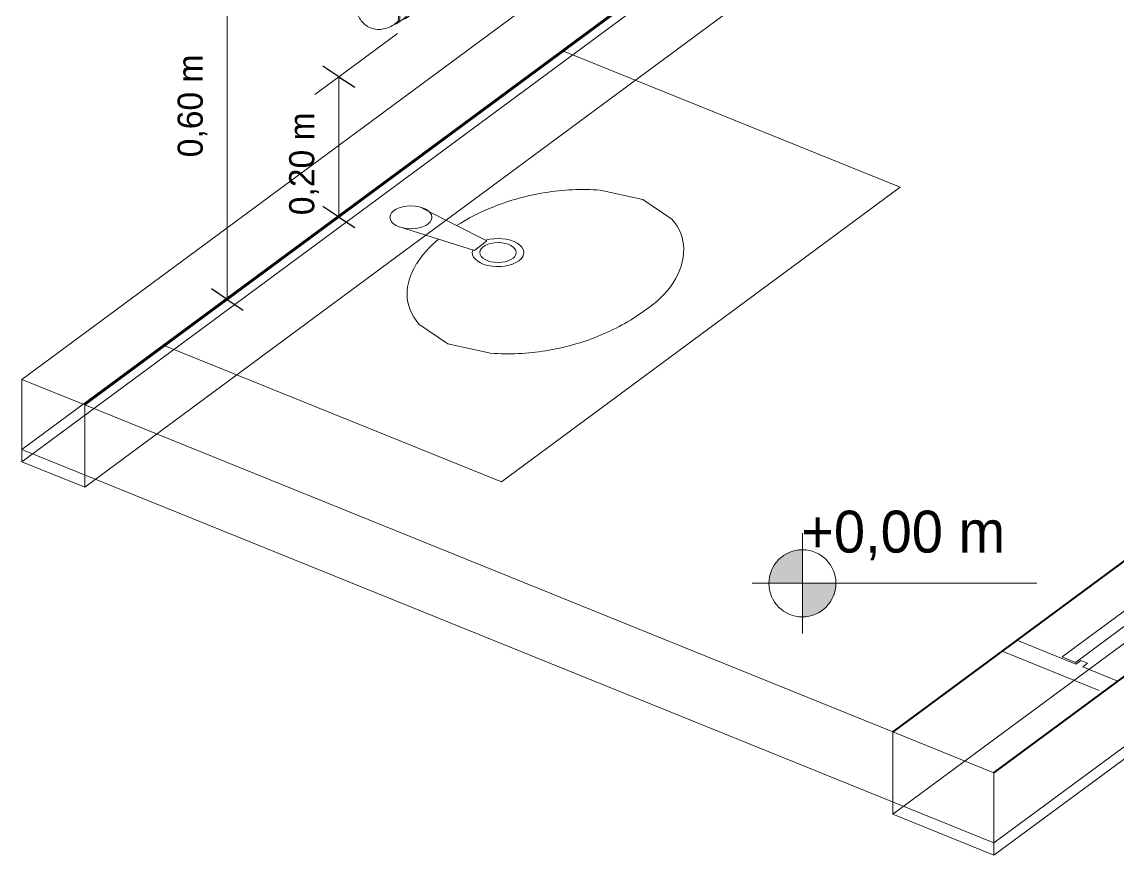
# Model space of a CAD drawing. Header units: metres. Extents: x 15 to 69.3, y -12.4 to 16.4.
# Drawn here: x 52.683 to 53.991, y 10.876 to 11.87 of the extents above; entities that cross this region are included whole.
import ezdxf

# ---------------------------------------------------------------- set-up
doc = ezdxf.new("R2010")
doc.units = ezdxf.units.M
doc.linetypes.add('IMPORT-HIDDEN2 _2_', pattern=[0.1875, 0.125, -0.0625])
doc.layers.add('1095_ARQ_BASE_dwg', color=7, linetype='Continuous', lineweight=5, true_color=0x767676)
doc.layers.add('A-FLOR', color=7, linetype='Continuous', lineweight=9, true_color=0x007f00)
for name, color, linetype, lineweight in [('A-ANNO-DIMS', 7, 'Continuous', 5), ('A-ANNO-DIMS-20', 7, 'Continuous', 5), ('A-WALL', 7, 'Continuous', 9), ('G-ANNO-DIMS', 7, 'Continuous', 5), ('KIRYA - PAREDE', 7, 'Continuous', 40), ('KIRYA - SQUADRIA', 7, 'Continuous', 5), ('LAYOUT-WC_COZINHA', 7, 'Continuous', 5), ('P-PIPE', 7, 'Continuous', 5)]:
    doc.layers.add(name, color=color, linetype=linetype, lineweight=lineweight)
doc.styles.add('Century Gothic_1', font='GOTHIC.TTF', dxfattribs={"height": 0.03})
doc.styles.add('Century Gothic_2', font='GOTHIC.TTF', dxfattribs={"height": 0.05})
doc.dimstyles.new('Setores_1_5', dxfattribs={"dimscale": 0.3048, "dimtxt": 0.031325, "dimasz": 0.208333, "dimexe": 0.15748, "dimexo": 0.098425, "dimgap": 0.114829, "dimtad": 1, "dimrnd": 0.01, "dimzin": 0, "dimdsep": 46, "dimtxsty": 'Century Gothic_1', "dimblk1": 'OBLIQUE', "dimblk2": 'OBLIQUE', "dimsah": 1, "dimcen": 0.09, "dimazin": 0, "dimtfac": 1, "dimtdec": 4, "dimtix": 1, "dimtmove": 0, "dimatfit": 3, "dimfxl": 1, "dimtvp": 1, "dimtolj": 1, "dimtzin": 0, "dimarcsym": 2})

# ---------------------------------------------------------------- blocks, each defined once
blk = doc.blocks.new('1095_ARQ_BASE_dwg_A$C331B23C5-3610872-3D_DT_01')
at = {"layer": 'LAYOUT-WC_COZINHA', "color": 253, "true_color": 0xaaaaaa}
for points in [[(-0.501, 11.8352, 0), (-0.9768, 11.4836, 0), (-0.5749, 11.321, 0), (-0.0991, 11.6726, 0), (-0.501, 11.8352, 0)], [(-0.4572, 11.6692, 0), (-0.4061, 11.6579, 0), (-0.3715, 11.6345, 0)], [(-0.6697, 11.6475, 0), (-0.5926, 11.6088, 0), (-0.6071, 11.5971, 0), (-0.6956, 11.625, 0)], [(-0.5879, 11.4746, 0), (-0.639, 11.4858, 0), (-0.6736, 11.5092, 0)]]:
    blk.add_polyline3d(points, dxfattribs=at)
for centre, major_axis, start_param, end_param in [((-0.4773, 11.5841), (0.157, 0), 1.442352, 1.865569), ((-0.4641, 11.5603), (0.2025, 0), 1.865569, 2.206012), ((-0.4284, 11.5338), (0.2627, 0), 2.206012, 2.436981), ((-0.5145, 11.5991), (0.157, 0), 0.001977, 0.425194), ((-0.4284, 11.5338), (0.2627, 0), 2.576295, 2.803127), ((-0.5791, 11.5947), (0.0307, 0), 2.958495, 8.356442), ((-0.581, 11.599), (0.2235, 0), 5.94472, 6.285162), ((-0.4852, 11.5447), (0.2025, 0), 2.803127, 3.143569), ((-0.5577, 11.5946), (0.1988, 0), 5.58355, 5.94472), ((-0.5306, 11.5447), (0.157, 0), 3.143569, 3.566786), ((-0.6168, 11.61), (0.2627, 0), 5.347604, 5.646162), ((-0.581, 11.5835), (0.2025, 0), 5.007162, 5.347604), ((-0.5678, 11.5597), (0.157, 0), 4.583945, 5.007162)]:
    blk.add_ellipse(centre, major_axis=major_axis, ratio=0.546767, start_param=start_param, end_param=end_param, dxfattribs=at)
for centre, major_axis in [((-0.6831, 11.6368), (0.025, 0)), ((-0.5791, 11.5947), (0.0217, 0))]:
    blk.add_ellipse(centre, major_axis=major_axis, ratio=0.546767, dxfattribs=at)
blk = doc.blocks.new('1095_ARQ_BASE_dwg-3608001-3D_DT_01')
at = {"layer": 'KIRYA - PAREDE', "color": 253, "true_color": 0xaaaaaa}
blk.add_line((0.0128, 10.9739), (1.4218, 12.0151), dxfattribs=at)
for points in [[(-1.0724, 11.413, 0), (0.2474, 12.3882, 0), (0.2927, 12.3699, 0)], [(0.8149, 12.1586, 0), (1.212, 11.998, 0), (-0.1078, 11.0227, 0)]]:
    blk.add_polyline3d(points, dxfattribs=at)
at = {"layer": 'KIRYA - SQUADRIA', "color": 253, "linetype": 'IMPORT-HIDDEN2 _2_', "true_color": 0xaaaaaa}
for p, q in [((0.0402, 11.1321), (0.302, 11.3255)), ((0.1608, 11.0833), (0.4225, 11.2767)), ((0.143, 11.0701), (0.1608, 11.0833))]:
    blk.add_line(p, q, dxfattribs=at)
for points in [[(0.0941, 11.1122, 0), (0.3523, 11.303, 0), (0.3684, 11.2965, 0), (0.1102, 11.1057, 0), (0.0941, 11.1122, 0)], [(0.1608, 11.0833, 0), (0.1187, 11.1003, 0), (0.1246, 11.1047, 0), (0.1166, 11.108, 0), (0.1106, 11.1036, 0), (0.0402, 11.1321, 0), (0.0224, 11.1189, 0), (0.1429, 11.0701, 0)]]:
    blk.add_polyline3d(points, dxfattribs=at)
blk.add_blockref('1095_ARQ_BASE_dwg_A$C331B23C5-3610872-3D_DT_01', (0, 0))
blk = doc.blocks.new('Curva 45_90 - Agua Fria_Soldavel - MEP - Tigre - Standard-2573598-3D_DT_01')
at = {"layer": 'P-PIPE'}
for p, q in [((-0.7526, 11.9162), (-0.7526, 11.9128)), ((-0.7512, 11.9117), (-0.7512, 11.8991)), ((-0.7451, 11.905), (-0.7487, 11.9071)), ((-0.7486, 11.9069), (-0.7476, 11.9063)), ((-0.7247, 11.9063), (-0.7236, 11.9069)), ((-0.721, 11.8991), (-0.721, 11.9117)), ((-0.7196, 11.9128), (-0.7196, 11.9162)), ((-0.7479, 11.8939), (-0.747, 11.8933)), ((-0.7445, 11.892), (-0.7478, 11.8939)), ((-0.7252, 11.8933), (-0.7244, 11.8939)), ((-0.7082, 11.8991), (-0.7171, 11.8925)), ((-0.7058, 11.9026), (-0.7082, 11.9009)), ((-0.6992, 11.8683), (-0.6903, 11.8749)), ((-0.6886, 11.8743), (-0.6862, 11.8761))]:
    blk.add_line(p, q, dxfattribs=at)
for points in [[(-0.7486, 11.9221, 0), (-0.7494, 11.9215, 0), (-0.7515, 11.9195, 0), (-0.7525, 11.9172, 0), (-0.7524, 11.9148, 0), (-0.7512, 11.9126, 0), (-0.749, 11.9106, 0), (-0.7459, 11.9089, 0)], [(-0.7459, 11.9089, 0), (-0.7422, 11.9078, 0), (-0.738, 11.9072, 0), (-0.7337, 11.9072, 0), (-0.7295, 11.9079, 0), (-0.7258, 11.9091, 0), (-0.7229, 11.9108, 0), (-0.7208, 11.9129, 0), (-0.7197, 11.9152, 0), (-0.7198, 11.9175, 0), (-0.721, 11.9198, 0), (-0.7232, 11.9218, 0), (-0.7236, 11.9221, 0)], [(-0.7459, 11.9056, 0), (-0.7499, 11.9078, 0), (-0.7522, 11.9107, 0), (-0.7525, 11.9138, 0)], [(-0.7436, 11.9107, 0), (-0.7459, 11.9119, 0), (-0.7476, 11.9134, 0), (-0.7485, 11.9152, 0), (-0.7485, 11.9169, 0)], [(-0.7196, 11.9133, 0), (-0.7197, 11.9118, 0), (-0.7214, 11.9088, 0), (-0.7248, 11.9063, 0), (-0.7295, 11.9045, 0), (-0.7351, 11.9038, 0), (-0.7408, 11.9042, 0), (-0.7459, 11.9056, 0)], [(-0.723, 11.9076, 0), (-0.7257, 11.9057, 0), (-0.7301, 11.9041, 0), (-0.7352, 11.9034, 0), (-0.7404, 11.9037, 0), (-0.7451, 11.905, 0)], [(-0.7237, 11.9168, 0), (-0.7237, 11.9154, 0), (-0.7245, 11.9137, 0), (-0.7261, 11.9121, 0), (-0.7283, 11.9108, 0), (-0.7311, 11.9099, 0), (-0.7343, 11.9094, 0), (-0.7375, 11.9094, 0), (-0.7407, 11.9098, 0), (-0.7436, 11.9107, 0)], [(-0.7451, 11.8925, 0), (-0.7487, 11.8945, 0), (-0.7508, 11.8972, 0), (-0.7511, 11.9, 0)], [(-0.7313, 11.8628, 0), (-0.7332, 11.8636, 0), (-0.7349, 11.8646, 0), (-0.7366, 11.8657, 0), (-0.7382, 11.867, 0), (-0.7397, 11.8683, 0), (-0.741, 11.8697, 0), (-0.7423, 11.8712, 0), (-0.7434, 11.8727, 0), (-0.7444, 11.8743, 0), (-0.7454, 11.876, 0), (-0.7462, 11.8777, 0), (-0.7469, 11.8794, 0), (-0.7476, 11.8811, 0), (-0.7481, 11.8829, 0), (-0.7486, 11.8847, 0), (-0.749, 11.8865, 0), (-0.7494, 11.8883, 0), (-0.7496, 11.8902, 0), (-0.7499, 11.892, 0), (-0.75, 11.8939, 0), (-0.7501, 11.8958, 0), (-0.7502, 11.8978, 0), (-0.7502, 11.8982, 0)], [(-0.721, 11.8995, 0), (-0.7211, 11.8982, 0), (-0.7226, 11.8954, 0), (-0.7257, 11.8931, 0), (-0.7301, 11.8915, 0), (-0.7352, 11.8909, 0), (-0.7404, 11.8912, 0), (-0.7451, 11.8925, 0)], [(-0.7241, 11.8942, 0), (-0.7265, 11.8926, 0), (-0.7305, 11.8911, 0), (-0.7353, 11.8905, 0), (-0.7401, 11.8908, 0), (-0.7445, 11.892, 0)], [(-0.7201, 11.8884, 0), (-0.7201, 11.8884, 0), (-0.7202, 11.8885, 0), (-0.7203, 11.8887, 0), (-0.7204, 11.8889, 0), (-0.7206, 11.8892, 0), (-0.7208, 11.8896, 0), (-0.7209, 11.89, 0), (-0.7211, 11.8906, 0), (-0.7213, 11.8912, 0), (-0.7215, 11.8919, 0), (-0.7216, 11.8927, 0), (-0.7218, 11.8935, 0), (-0.7219, 11.8944, 0), (-0.722, 11.8954, 0), (-0.722, 11.8964, 0), (-0.7221, 11.8975, 0), (-0.7221, 11.8982, 0)], [(-0.7191, 11.8904, 0), (-0.7187, 11.891, 0), (-0.716, 11.8932, 0), (-0.7123, 11.894, 0), (-0.7082, 11.893, 0)], [(-0.7161, 11.8919, 0), (-0.7127, 11.8925, 0), (-0.7088, 11.8917, 0)], [(-0.7109, 11.8973, 0), (-0.7099, 11.8992, 0), (-0.7069, 11.9016, 0), (-0.7029, 11.9024, 0), (-0.6984, 11.9014, 0)], [(-0.7089, 11.8986, 0), (-0.707, 11.8998, 0), (-0.7034, 11.9006, 0), (-0.6992, 11.8996, 0)], [(-0.7082, 11.893, 0), (-0.704, 11.8906, 0), (-0.7004, 11.8869, 0), (-0.6977, 11.8825, 0), (-0.6962, 11.8778, 0), (-0.6962, 11.8734, 0), (-0.6977, 11.8698, 0), (-0.7004, 11.8676, 0), (-0.7035, 11.8668, 0)], [(-0.7063, 11.9023, 0), (-0.7054, 11.9029, 0), (-0.7027, 11.904, 0), (-0.6995, 11.9041, 0), (-0.696, 11.9032, 0)], [(-0.6992, 11.8996, 0), (-0.6951, 11.8972, 0), (-0.6914, 11.8935, 0), (-0.6887, 11.8891, 0), (-0.6873, 11.8844, 0), (-0.6873, 11.88, 0), (-0.6887, 11.8764, 0), (-0.6914, 11.8742, 0)], [(-0.6984, 11.9014, 0), (-0.6939, 11.8988, 0), (-0.6899, 11.8947, 0), (-0.6869, 11.8899, 0), (-0.6854, 11.8847, 0), (-0.6854, 11.8799, 0), (-0.6869, 11.8761, 0), (-0.6899, 11.8736, 0), (-0.693, 11.8728, 0)], [(-0.696, 11.9032, 0), (-0.6926, 11.9013, 0), (-0.6894, 11.8986, 0), (-0.6867, 11.8953, 0), (-0.6845, 11.8916, 0), (-0.6832, 11.8878, 0), (-0.6828, 11.884, 0), (-0.6832, 11.8806, 0), (-0.6845, 11.8778, 0), (-0.6867, 11.8758, 0)], [(-0.7215, 11.889, 0), (-0.7215, 11.889, 0), (-0.7214, 11.889, 0), (-0.7212, 11.889, 0), (-0.7209, 11.8891, 0), (-0.7206, 11.8892, 0), (-0.7202, 11.8894, 0), (-0.7198, 11.8896, 0), (-0.7193, 11.8898, 0), (-0.7187, 11.8902, 0), (-0.7181, 11.8905, 0), (-0.7175, 11.891, 0), (-0.7172, 11.8912, 0)], [(-0.7088, 11.8917, 0), (-0.705, 11.8894, 0), (-0.7016, 11.886, 0), (-0.699, 11.8818, 0), (-0.6977, 11.8775, 0), (-0.6977, 11.8734, 0), (-0.699, 11.8701, 0), (-0.7016, 11.868, 0)], [(-0.7313, 11.8628, 0), (-0.7294, 11.8621, 0), (-0.7274, 11.8616, 0), (-0.7254, 11.8612, 0), (-0.7234, 11.861, 0), (-0.7215, 11.8609, 0), (-0.7195, 11.861, 0), (-0.7176, 11.8612, 0), (-0.7157, 11.8615, 0), (-0.7138, 11.8619, 0), (-0.712, 11.8625, 0), (-0.7103, 11.8631, 0), (-0.7085, 11.8638, 0), (-0.7069, 11.8646, 0), (-0.7052, 11.8655, 0), (-0.7036, 11.8665, 0), (-0.7021, 11.8675, 0), (-0.7006, 11.8686, 0), (-0.7005, 11.8686, 0)]]:
    blk.add_polyline3d(points, dxfattribs=at)
blk = doc.blocks.new('DIMBLOCK68-3D_DT_01')
at = {"layer": 'A-ANNO-DIMS-20'}
for p, q in [((53.0614, 11.8046), (53.1314, 11.8563)), ((53.0614, 11.8046), (53.0328, 11.7835)), ((53.0614, 11.8046), (53.0614, 11.6371)), ((53.0614, 11.6371), (53.0703, 11.6437)), ((53.0614, 11.6371), (53.0328, 11.616))]:
    blk.add_line(p, q, dxfattribs=at)
at = {"layer": 'A-ANNO-DIMS-20', "lineweight": 25}
for p, q in [((53.0614, 11.8046), (53.0425, 11.8172)), ((53.0614, 11.8046), (53.0803, 11.7919)), ((53.0614, 11.6371), (53.0425, 11.6497)), ((53.0614, 11.6371), (53.0803, 11.6245))]:
    blk.add_line(p, q, dxfattribs=at)
at = {"layer": 'A-ANNO-DIMS-20', "color": 0, "insert": (53.0021, 11.6393), "char_height": 0.03, "width": 0.158714, "attachment_point": 1, "rotation": 90, "line_spacing_factor": 0.984502, "style": 'Century Gothic_1'}
blk.add_mtext('0,20 m', dxfattribs=at)
blk = doc.blocks.new('_Oblique')
at = {"color": 0, "linetype": 'ByBlock', "lineweight": -2}
blk.add_line((-0.5, -0.5), (0.5, 0.5), dxfattribs=at)
blk = doc.blocks.new('DIMBLOCK69-3D_DT_01')
at = {"layer": 'A-ANNO-DIMS-20'}
for p, q in [((52.9283, 12.0411), (53.096, 12.1651)), ((52.9283, 12.0411), (52.8997, 12.02)), ((52.9283, 12.0411), (52.9283, 11.5387)), ((52.9283, 11.5387), (52.8997, 11.5176)), ((52.9283, 11.5387), (52.9371, 11.5453))]:
    blk.add_line(p, q, dxfattribs=at)
at = {"layer": 'A-ANNO-DIMS-20', "lineweight": 25}
for p, q in [((52.9283, 12.0411), (52.9094, 12.0537)), ((52.9283, 12.0411), (52.9471, 12.0285)), ((52.9283, 11.5387), (52.9094, 11.5514)), ((52.9283, 11.5387), (52.9471, 11.5261))]:
    blk.add_line(p, q, dxfattribs=at)
at = {"layer": 'A-ANNO-DIMS-20', "color": 0, "insert": (52.869, 11.7084), "char_height": 0.03, "width": 0.158714, "attachment_point": 1, "rotation": 90, "line_spacing_factor": 0.984502, "style": 'Century Gothic_1'}
blk.add_mtext('0,60 m', dxfattribs=at)
blk = doc.blocks.new('Elevações de ponto - Padrão-77235-3D_DT_01')
at = {"layer": 'G-ANNO-DIMS', "true_color": 0xff0000}
h = blk.add_hatch(color=1, dxfattribs=at)
edge = h.paths.add_edge_path()
edge.add_line((-0.2159, 11.24), (-0.2263, 11.2386))
edge.add_line((-0.2263, 11.2386), (-0.2359, 11.2346))
edge.add_line((-0.2359, 11.2346), (-0.2442, 11.2282))
edge.add_line((-0.2442, 11.2282), (-0.2505, 11.22))
edge.add_line((-0.2505, 11.22), (-0.2545, 11.2103))
edge.add_line((-0.2545, 11.2103), (-0.2559, 11.2))
edge.add_line((-0.2159, 11.2), (-0.2159, 11.24))
edge = h.paths.add_edge_path()
edge.add_line((-0.2159, 11.2), (-0.2559, 11.2))
h = blk.add_hatch(color=1, dxfattribs=at)
edge = h.paths.add_edge_path()
edge.add_line((-0.2159, 11.16), (-0.2055, 11.1613))
edge.add_line((-0.2055, 11.1613), (-0.1959, 11.1653))
edge.add_line((-0.1959, 11.1653), (-0.1876, 11.1717))
edge.add_line((-0.1876, 11.1717), (-0.1813, 11.18))
edge.add_line((-0.1813, 11.18), (-0.1773, 11.1896))
edge.add_line((-0.1773, 11.1896), (-0.1759, 11.2))
edge.add_line((-0.2159, 11.2), (-0.2159, 11.16))
edge = h.paths.add_edge_path()
edge.add_line((-0.2159, 11.2), (-0.1759, 11.2))
at = {"layer": 'G-ANNO-DIMS'}
for p, q in [((-0.2159, 11.14), (-0.2159, 11.26)), ((-0.2759, 11.2), (0.0641, 11.2))]:
    blk.add_line(p, q, dxfattribs=at)
blk.add_circle((-0.2159, 11.2), 0.04, dxfattribs=at)

msp = doc.modelspace()

# ---------------------------------------------------------------- linework, layer by layer
at = {"layer": 'A-FLOR'}
for p, q in [((52.6832, 11.4433), (53.9137, 12.3526)), ((55.2523, 11.9314), (53.8433, 10.8902)), ((53.7227, 11.0227), (52.7581, 11.413)), ((52.6832, 11.3596), (53.8433, 10.8902))]:
    msp.add_line(p, q, dxfattribs=at)
at = {"layer": 'A-FLOR', "color": 254, "true_color": 0xcce5cc}
msp.add_line((53.9137, 12.2689), (52.6832, 11.3596), dxfattribs=at)
at = {"layer": 'A-WALL'}
for p, q in [((54.0779, 12.3882), (52.7581, 11.413)), ((53.7227, 11.0227), (55.0425, 11.998)), ((55.2077, 11.9822), (53.8433, 10.9739)), ((55.2077, 11.8839), (53.8433, 10.8757)), ((52.6832, 11.3451), (52.6832, 11.4433)), ((52.7581, 11.413), (52.6832, 11.4433)), ((52.7581, 11.3148), (52.7581, 11.413)), ((52.7581, 11.3148), (52.6832, 11.3451)), ((53.7227, 11.0227), (53.7227, 10.9245)), ((53.8433, 10.9739), (53.7227, 11.0227)), ((53.8433, 10.8757), (53.8433, 10.9739)), ((53.8433, 10.8757), (53.7227, 10.9245))]:
    msp.add_line(p, q, dxfattribs=at)
at = {"layer": 'A-WALL', "color": 253, "true_color": 0x999999}
msp.add_line((54.0779, 12.29), (52.7581, 11.3148), dxfattribs=at)
at = {"layer": 'A-WALL', "color": 254, "true_color": 0xcccccc}
for p, q in [((52.6832, 11.3451), (53.9137, 12.2544)), ((53.7227, 10.9245), (55.0425, 11.8998))]:
    msp.add_line(p, q, dxfattribs=at)

# ---------------------------------------------------------------- block references
at = {"layer": '1095_ARQ_BASE_dwg', "color": 253, "true_color": 0xaaaaaa}
msp.add_blockref('1095_ARQ_BASE_dwg-3608001-3D_DT_01', (53.8305, 0), dxfattribs=at)
at = {"layer": 'G-ANNO-DIMS', "color": 1, "true_color": 0xff0000}
msp.add_blockref('Elevações de ponto - Padrão-77235-3D_DT_01', (53.8305, 0), dxfattribs=at)
at = {"layer": 'P-PIPE'}
msp.add_blockref('Curva 45_90 - Agua Fria_Soldavel - MEP - Tigre - Standard-2573598-3D_DT_01', (53.8305, 0), dxfattribs=at)

# ---------------------------------------------------------------- texts
at = {"layer": 'G-ANNO-DIMS', "insert": (53.6132, 11.2867), "char_height": 0.05, "width": 0.308219, "attachment_point": 1, "line_spacing_factor": 0.984502, "style": 'Century Gothic_2'}
msp.add_mtext('+0,00 m', dxfattribs=at)

# ---------------------------------------------------------------- dimensions: what is measured, and where the dimension line sits
at = {"layer": 'A-ANNO-DIMS'}
for base, p1, p2, override, picture, middle in [((52.9283, 11.5585), (53.1139, 12.1783), (52.955, 11.5585), {"dimpost": '<>', "dimfxl": 0.639852}, 'DIMBLOCK69-3D_DT_01', (52.8775, 11.8684)), ((53.0614, 11.6568), (53.1493, 11.8695), (53.0881, 11.6568), {"dimpost": '<>', "dimfxl": 0.221282}, 'DIMBLOCK68-3D_DT_01', (53.0106, 11.7632))]:
    dim = msp.add_linear_dim(base=base, p1=p1, p2=p2, angle=90, dimstyle='Setores_1_5', override=override, dxfattribs=at)
    dim.commit()
    dim.dimension.update_dxf_attribs({"geometry": picture, "text_midpoint": middle})

doc.saveas('drawing.dxf')
